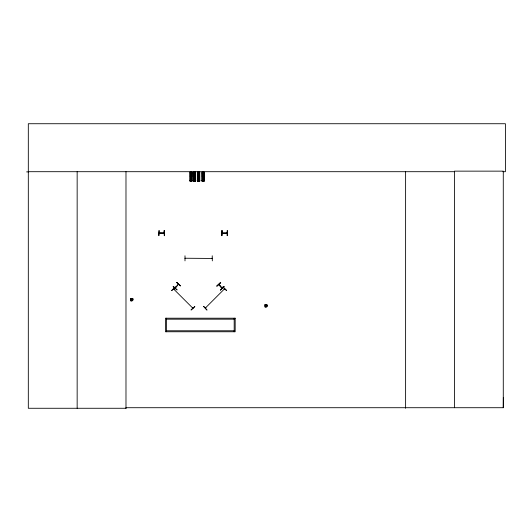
<?xml version="1.0" encoding="UTF-8"?>
<svg xmlns="http://www.w3.org/2000/svg" width="532" height="532" viewBox="0 0 532 532"><rect width="100%" height="100%" fill="white"/><g stroke="black" fill="none" stroke-linecap="round" stroke-linejoin="round"><path stroke-width="0.8" d="M502.913 171.696L505.4 171.696L505.4 123.73L28.316 123.73L28.316 408.27L126.057 408.27L125.991 407.712L503.279 407.712L503.352 397.424M174.057 289.122L173.751 288.823L173.971 289.308M218.825 284.553L222.103 288.304L218.772 284.46M131.544 300.514L132.588 299.782L131.856 298.738L130.805 299.469L131.544 300.514L131.677 299.769M131.856 298.738L131.723 299.483L132.282 298.931M265.86 306.705L265.993 305.96L265.169 306.126L265.86 306.705L266.712 306.399L266.599 305.122L265.328 305.235L265.169 306.126M265.993 305.96L266.173 304.922M178.453 284.174L175.194 287.938M224.418 289.255L224.597 288.79M265.435 306.505L266.047 305.674M185.016 258.239L212.208 258.452L211.743 258.439M159.108 233.056L159.6 233.036M222.024 233.056L222.589 233.056M226.546 233.056L227.078 233.269L222.037 233.262M164.189 233.235L159.214 233.029M131.118 300.321L131.603 299.735M266.113 305.707L266.599 305.122M176.77 282.366L180.454 285.884L176.757 282.379M175.341 288.111L178.346 284.221M176.963 289.96L173.113 286.642M171.643 290.459L175.234 286.861M171.796 290.612L175.367 286.994M191.141 309.957L194.865 306.492L191.094 309.91M222.848 287.061L226.519 290.585M205.744 307.636L205.345 308.035M205.831 307.822L205.385 308.001L224.557 288.823L224.231 289.155M216.876 286.017L220.733 282.705M130.852 299.935L131.564 299.676M131.836 299.576L132.548 299.317M266.153 305.767L266.871 305.508M218.905 284.341L222.063 288.291M163.73 233.029L164.189 233.056L159.161 233.056M192.577 307.676L192.95 308.008M173.625 289.009L192.817 308.161M185.003 255.786L184.996 260.873M212.221 255.786L212.328 260.866M185.528 258.412L185.123 258.439M211.729 258.239L212.188 258.239M26.6 171.896L28.316 171.889M28.316 171.696L454.448 171.696M190.044 172.115L191.999 172.109L191.992 181.292L190.044 181.299L190.084 172.115M204.009 172.109L202.047 172.115L202.054 181.299L204.009 181.292L204.009 172.109L203.995 181.292M190.177 173.046L191.872 173.046M193.847 173.046L195.543 173.046M197.944 173.046L199.64 173.046M202.18 173.046L203.876 173.046M190.177 173.671L191.872 173.671M193.847 173.671L195.543 173.671M197.944 173.671L199.64 173.671M202.18 173.671L203.876 173.671M190.177 174.602L191.872 174.602M193.847 174.602L195.543 174.602M197.944 174.602L199.64 174.602M202.18 174.602L203.876 174.602M190.17 175.434L191.866 175.434M193.841 175.434L195.537 175.434M197.937 175.434L199.633 175.434M202.173 175.434L203.869 175.434M190.17 176.365L191.866 176.365M193.841 176.365L195.537 176.365M197.937 176.365L199.633 176.365M202.173 176.365L203.869 176.365M190.177 180.361L191.872 180.361M193.847 180.361L195.543 180.361M197.944 180.361L199.64 180.361M202.18 180.361L203.876 180.361M189.891 180.621L192.152 180.621M193.562 180.694L195.823 180.621M197.658 180.694L199.919 180.621M201.894 180.694L204.155 180.694M159.108 230.602L158.849 235.689L159.035 230.602M222.077 233.056L227.044 233.036M160.232 233.215L163.151 233.215M223.154 233.215L226.073 233.215M164.474 235.689L164.189 230.602L164.448 235.689M227.111 235.689L227.177 230.602M166.396 319.187L234.186 319.187M166.396 330.771L234.186 330.771M265.129 305.661L265.874 305.787M266.16 305.84L266.911 305.973M130.805 299.469L131.557 299.602M131.843 299.649L132.588 299.782M265.328 305.235L265.907 305.72M266.126 305.907L266.712 306.399M131.005 299.044L131.59 299.529M131.81 299.716L132.388 300.208M176.631 282.525L180.494 285.83M173.239 286.495L177.103 289.8M223.028 286.881L226.645 290.452M192.424 307.835L192.784 308.128M265.707 304.962L265.967 305.681M266.067 305.953L266.326 306.665M131.391 298.778L131.65 299.489M131.75 299.762L132.009 300.474M503.279 407.712L503.279 171.144L454.448 171.144L454.448 407.712M405.61 171.696L405.61 408.27M234.186 318.203L234.186 331.762M227.37 230.602L227.37 235.689M221.957 230.602L221.957 235.689M203.876 181.292L203.856 172.109L203.743 181.292M203.67 172.109L203.636 181.292M203.557 172.109L203.45 181.292M203.417 172.109L203.41 181.292M203.284 181.292L202.765 181.292M202.599 172.115L202.632 181.299M202.526 172.115L202.493 181.299M202.386 172.115L202.379 181.299M202.273 172.115L202.306 181.299M202.18 172.115L202.16 181.299M199.633 172.109L199.64 181.292M199.513 172.109L199.507 181.292M199.434 172.109L199.44 181.292M199.32 172.109L199.307 181.292M199.181 172.109L199.174 181.292M199.048 181.292L198.529 181.292M198.363 172.115L198.403 181.299M198.27 172.115L198.256 181.299M198.15 172.115L198.183 181.299M198.07 172.115L198.077 181.299M197.944 172.115L197.957 181.299M195.557 172.109L195.543 181.292M195.41 172.109L195.41 181.292M195.304 172.109L195.344 181.292M195.211 172.109L195.224 181.292M195.084 172.109L195.118 181.292M194.951 181.292L194.433 181.292M194.313 172.115L194.266 181.299M194.173 172.115L194.193 181.299M194.087 181.299L194.054 172.115L193.941 181.299M193.847 172.115L193.828 181.299M191.853 172.109L191.872 181.292M191.746 172.109L191.739 181.292M191.673 172.109L191.633 181.292M191.54 172.109L191.553 181.292M191.407 172.109L191.447 181.292M191.281 181.292L190.762 181.292M190.636 172.115L190.596 181.299M190.523 172.115L190.489 181.299M190.416 172.115L190.37 181.299M190.31 172.115L190.27 181.299M190.177 172.115L190.19 181.299M166.396 318.203L166.396 331.762M164.262 230.602L164.228 235.689M125.984 171.696L125.984 408.27M77.153 171.696L77.153 408.27M190.655 175.799C191.114 177.236 191.773 174.782 190.655 175.799M194.326 175.799C194.792 177.236 195.444 174.782 194.326 175.799M198.423 175.799C198.882 177.236 199.54 174.782 198.423 175.799M202.659 175.799C203.124 177.236 203.783 174.782 202.659 175.799M203.596 306.312L207.021 310.09L203.576 306.339M130.613 298.452C129.163 305.002 137.276 297.508 130.613 298.452M264.936 304.643C263.48 311.193 271.599 303.692 264.936 304.643M220.574 282.519L216.923 286.07L220.574 282.519M224.098 286.562L220.448 290.12L224.098 286.562M195.676 172.109L193.715 172.115L193.721 181.299L195.676 181.292L195.663 172.109M199.773 172.109L197.811 172.115L197.818 181.299L199.773 181.292L199.726 172.109M222.024 230.602L221.744 235.689L222.017 230.602M235.177 318.203L165.405 318.203L165.405 331.762L235.177 331.762L235.177 318.203"/></g></svg>
